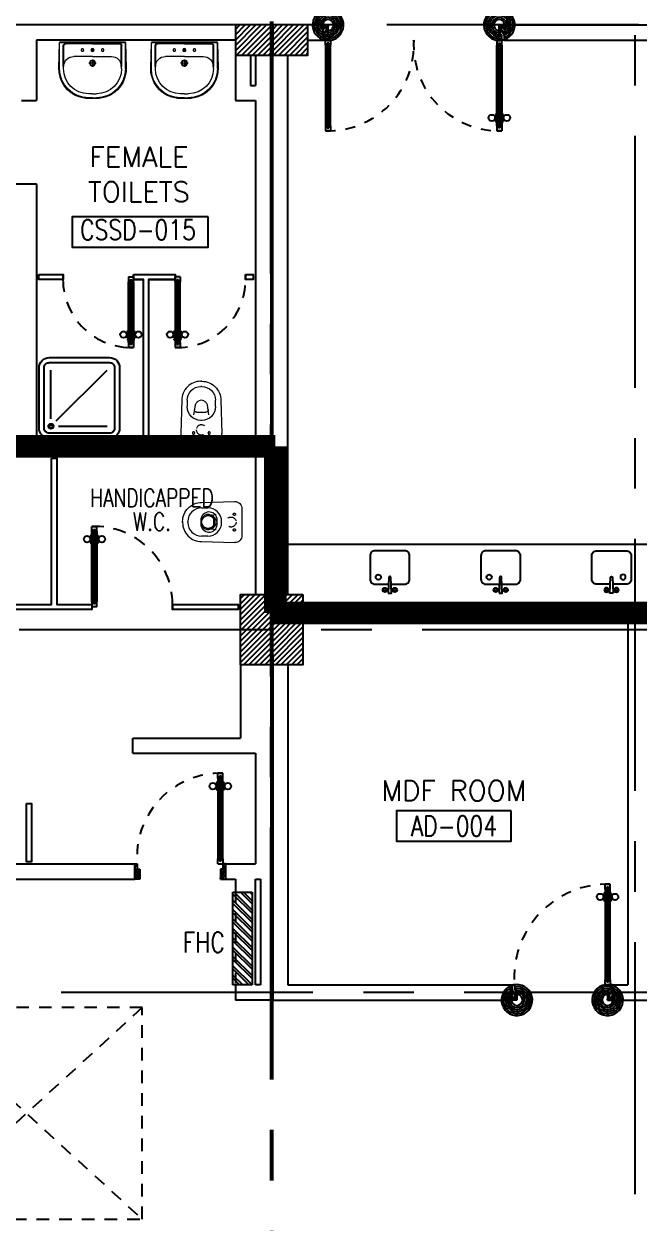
# Model space of a CAD drawing. Extents: x 417866.9 to 417960.2, y 43448 to 43538.2.
# Drawn here: x 417913.07 to 417919.17, y 43482.59 to 43494.48 of the extents above; entities that cross this region are included whole.
import ezdxf
from ezdxf.enums import TextEntityAlignment as Align

# ---------------------------------------------------------------- set-up
doc = ezdxf.new("R2010")
doc.units = 0
doc.header["$MEASUREMENT"] = 0
for name, pattern in [('CENTERX2', [4, 2.5, -0.5, 0.5, -0.5]), ('DASHED', [0.75, 0.5, -0.25]), ('HIDDEN', [0.375, 0.25, -0.125]), ('HIDDEN2', [0.1875, 0.125, -0.0625])]:
    doc.linetypes.add(name, pattern=pattern)
for name, color, linetype in [('A-JEERI', 3, 'CONTINUOUS'), ('AXES', 11, 'CENTERX2'), ('COL', 2, 'CONTINUOUS'), ('DOOR', 4, 'CONTINUOUS'), ('EJ', 8, 'CONTINUOUS'), ('FHC', 2, 'CONTINUOUS'), ('firezone', 4, 'CONTINUOUS'), ('FIX', 3, 'CONTINUOUS'), ('HAT', 8, 'CONTINUOUS'), ('HIDDEN', 9, 'HIDDEN2'), ('ME-FIX', 3, 'CONTINUOUS'), ('PART', 9, 'CONTINUOUS'), ('RM-BOX', 2, 'CONTINUOUS'), ('RM-NAME', 2, 'CONTINUOUS'), ('RM-NO', 2, 'CONTINUOUS'), ('WALL', 3, 'CONTINUOUS')]:
    doc.layers.add(name, color=color, linetype=linetype)
doc.layers.get('EJ').off()
doc.styles.add('ROMANS', font='ROMANS.shx', dxfattribs={"width": 0.6})
doc.styles.get("Standard").update_dxf_attribs({"font": 'TXT.shx'})
doc.linetypes.add('SMOKE', pattern='A,0.5,-0.2,["SMOKE",Standard,S=0.1,R=0,X=-0.1,Y=-0.05],-0.5', length=1.2)

# ---------------------------------------------------------------- blocks, each defined once
blk = doc.blocks.new('SHR1')
at = {"layer": 'FIX'}
for p, q in [((-196, 196), (-700, 700)), ((-143, 218), (-143, 700)), ((-218, 143), (-700, 143))]:
    blk.add_line(p, q, dxfattribs=at)
for points in [[(-825, 125), (-825, 725, -0.414214), (-725, 825), (-125, 825, -0.414214), (-25, 725), (-25, 125, -0.414214), (-125, 25), (-725, 25, -0.414214)], [(-775, 125), (-775, 725, -0.414214), (-725, 775), (-125, 775, -0.414214), (-75, 725), (-75, 125, -0.414214), (-125, 75), (-725, 75, -0.414214)]]:
    blk.add_lwpolyline(points, format="xyb", close=True, dxfattribs=at)
for radius in [25, 15]:
    blk.add_circle((-143, 143), radius, dxfattribs=at)
blk = doc.blocks.new('RM1')
at = {"layer": 'RM-BOX'}
blk.add_lwpolyline([(570, -200), (-570, -200), (-570, -500), (570, -500)], close=True, dxfattribs=at)
at = {"layer": 'RM-NAME', "style": 'ROMANS'}
for tag, p in [('ROOMNAME1', (0, 324)), ('ROOMNAME2', (0, 0))]:
    blk.add_attdef(tag, text='', height=200, dxfattribs=at).set_placement(p, align=Align.MIDDLE)
at = {"layer": 'RM-NO', "style": 'ROMANS', "width": 0.8}
blk.add_attdef('ROOMNO', text='', height=200, dxfattribs=at).set_placement((0, -350), align=Align.MIDDLE)
blk = doc.blocks.new('DOOR90')
at = {"layer": 'DOOR', "color": 7, "linetype": 'ByBlock'}
for p, q in [((-150, 0), (0, 0)), ((-150, 0), (-150, -25)), ((0, -50), (-114, 0)), ((0, -50), (-40, 0)), ((0, -50), (0, 0)), ((-1000, -25), (-1050, -25)), ((-1050, -75), (-1050, -25)), ((-1050, -25), (-1050, -75)), ((-1000, -75), (-1050, -75)), ((-1000, -42), (-1020, -42)), ((-1020, -42), (-1020, -58)), ((-1000, -58), (-1020, -58)), ((-1000, -25), (-1000, -42)), ((-1000, -58), (-1000, -75)), ((-878, -18), (-968, -18)), ((-968, -25), (-968, -18)), ((-968, -75), (-968, -82)), ((-878, -82), (-968, -82)), ((-955, -9), (-890, -9)), ((-955, -18), (-955, -9)), ((-955, -18), (-890, -18)), ((-955, -82), (-890, -82)), ((-955, -82), (-955, -91)), ((-955, -91), (-890, -91)), ((-890, -18), (-890, -9)), ((-890, -82), (-890, -91)), ((-878, -25), (-878, -18)), ((-878, -75), (-878, -82)), ((-200, -25), (-150, -25)), ((-200, -42), (-200, -25)), ((-180, -42), (-200, -42)), ((-200, -58), (-180, -58)), ((-200, -75), (-200, -58)), ((-150, -75), (-200, -75)), ((-180, -58), (-180, -42)), ((-150, -25), (-100, -25)), ((-150, -75), (-150, -25)), ((-100, -25), (-100, -50)), ((0, -50), (-100, -37)), ((-100, -50), (0, -50)), ((-150, -875), (-100, -875)), ((-150, -900), (-150, -875)), ((-150, -900), (0, -900)), ((0, -900), (-150, -900)), ((0, -850), (-114, -900)), ((-100, -875), (-100, -850)), ((0, -850), (-100, -863)), ((-100, -850), (0, -850)), ((0, -850), (-40, -900)), ((0, -850), (0, -900))]:
    blk.add_line(p, q, dxfattribs=at)
at = {"layer": 'DOOR', "linetype": 'ByBlock'}
for p, q in [((-200, -25), (-1000, -25)), ((-200, -42), (-1000, -42)), ((-200, -58), (-1000, -58)), ((-1000, -75), (-200, -75))]:
    blk.add_line(p, q, dxfattribs=at)
at = {"layer": 'DOOR', "color": 7, "linetype": 'ByBlock'}
for centre in [(-923, 24), (-923, -124)]:
    blk.add_circle(centre, 32.4, dxfattribs=at)
for centre, radius, start, end in [((0, -50), 154, 161.1053, 166.2858), ((0, -50), 94.4, 148.0182, 180), ((0, -50), 134, 158.1598, 169.28), ((0, -50), 114, 154.0838, 167.3774), ((0, -50), 74.4, 137.7764, 180), ((0, -50), 54.4, 113.2074, 180), ((0, -50), 34.4, 90, 180), ((0, -50), 14.4, 90, 180), ((0, -850), 154, 193.7142, 198.8947), ((0, -850), 134, 190.72, 201.8402), ((0, -850), 94.4, 180, 211.9818), ((0, -850), 74.4, 180, 222.2236), ((0, -850), 54.4, 180, 246.7926), ((0, -850), 34.4, 180, 270), ((0, -850), 14.4, 180, 270)]:
    blk.add_arc(centre, radius, start, end, dxfattribs=at)
at = {"layer": 'DOOR', "linetype": 'HIDDEN', "ltscale": 0.5}
blk.add_arc((-222, -50), 828, 178.2701, 275.003, dxfattribs=at)
blk = doc.blocks.new('A$C24ED45A6')
at = {"layer": 'DOOR', "color": 0, "linetype": 'ByBlock'}
for p, q in [((925, 1100), (925, 1150)), ((925, 1150), (975, 1150)), ((975, 1150), (925, 1150)), ((942, 1100), (925, 1100)), ((942, 1100), (942, 1120)), ((958, 1120), (942, 1120)), ((958, 1100), (958, 1120)), ((975, 1100), (958, 1100)), ((975, 1100), (975, 1150)), ((909, 1055), (909, 990)), ((918, 1055), (909, 1055)), ((918, 990), (909, 990)), ((918, 978), (918, 1068)), ((925, 1068), (918, 1068)), ((918, 1055), (918, 990)), ((925, 978), (918, 978)), ((975, 1068), (982, 1068)), ((975, 978), (982, 978)), ((982, 978), (982, 1068)), ((982, 1055), (982, 990)), ((982, 1055), (991, 1055)), ((982, 990), (991, 990)), ((991, 1055), (991, 990)), ((0, 0), (0, 150)), ((0, 150), (25, 150)), ((25, 150), (25, 100)), ((925, 150), (925, 200)), ((925, 200), (942, 200)), ((925, 150), (975, 150)), ((942, 200), (942, 180)), ((942, 180), (958, 180)), ((958, 180), (958, 200)), ((958, 200), (975, 200)), ((975, 200), (975, 150)), ((1000, 150), (975, 150)), ((975, 150), (975, 100)), ((1000, 150), (1000, 0)), ((50, 0), (0, 0)), ((25, 100), (50, 100)), ((50, 100), (50, 0)), ((975, 100), (950, 100)), ((950, 100), (950, 0)), ((950, 0), (1000, 0))]:
    blk.add_line(p, q, dxfattribs=at)
at = {"layer": 'DOOR', "linetype": 'ByBlock'}
for p, q in [((925, 1100), (925, 200)), ((942, 200), (942, 1100)), ((958, 200), (958, 1100)), ((975, 200), (975, 1100))]:
    blk.add_line(p, q, dxfattribs=at)
at = {"layer": 'DOOR', "color": 9, "linetype": 'ByBlock'}
for p, q in [((50, 0), (0, 114)), ((50, 0), (0, 40)), ((50, 0), (37, 100)), ((950, 0), (1000, 114)), ((950, 0), (963, 100)), ((950, 0), (1000, 40))]:
    blk.add_line(p, q, dxfattribs=at)
at = {"layer": 'DOOR', "color": 0, "linetype": 'ByBlock'}
for centre in [(876, 1023), (1024, 1023)]:
    blk.add_circle(centre, 32.4, dxfattribs=at)
at = {"layer": 'DOOR', "linetype": 'HIDDEN', "ltscale": 0.5}
blk.add_arc((950, 222), 928, 88.456, 184.4816, dxfattribs=at)
at = {"layer": 'DOOR', "color": 9, "linetype": 'ByBlock'}
for centre, radius, start, end in [((50, 0), 154, 103.7142, 108.8947), ((50, 0), 134, 100.72, 111.8402), ((950, 0), 134, 68.1598, 79.28), ((950, 0), 154, 71.1053, 76.2858), ((50, 0), 114, 102.6226, 115.9162), ((50, 0), 94.4, 90, 121.9818), ((50, 0), 74.4, 90, 132.2236), ((50, 0), 54.4, 90, 156.7926), ((50, 0), 34.4, 90, 180), ((50, 0), 14.4, 90, 180), ((950, 0), 94.4, 58.0182, 90), ((950, 0), 74.4, 47.7764, 90), ((950, 0), 54.4, 23.2074, 90), ((950, 0), 34.4, 0, 90), ((950, 0), 14.4, 0, 90), ((950, 0), 114, 64.0838, 77.3774)]:
    blk.add_arc(centre, radius, start, end, dxfattribs=at)
at = {"layer": 'WALL'}
blk.add_line((1000, 0), (1000, 150), dxfattribs=at)
blk = doc.blocks.new('C11')
at = {"layer": 'HAT'}
h = blk.add_hatch(dxfattribs=at)
h.set_pattern_fill('ANSI31', color=256, scale=300, style=0)
h.set_pattern_definition([(45, (-383765.23, -62181), (-26.5165043, 26.5165043), [])])
h.paths.add_polyline_path([(-20, 350), (-20, 700), (-320, 700), (-320, 350)])
h.paths.add_polyline_path([(-320, 0), (-20, 0), (-20, 350), (-320, 350)])
h = blk.add_hatch(dxfattribs=at)
h.set_pattern_fill('ANSI31', color=256, scale=300, style=0)
h.set_pattern_definition([(45, (-383445.23, -62181), (-26.5165043, 26.5165043), [])])
h.paths.add_polyline_path([(300, 350), (300, 700), (0, 700), (0, 350)])
h.paths.add_polyline_path([(0, 0), (300, 0), (300, 350), (0, 350)])
at = {"layer": 'COL'}
for points in [[(-20, 700), (-20, 0), (-320, 0), (-320, 700)], [(300, 700), (300, 0), (0, 0), (0, 700)]]:
    blk.add_lwpolyline(points, close=True, dxfattribs=at)
blk = doc.blocks.new('WC')
at = {"layer": 'FIX', "lineweight": 20}
for p, q in [((475, 141), (538, 141)), ((339, 5), (339, -5)), ((395, 76), (490, 60)), ((534, 24), (540, 0)), ((540, 0), (534, -24)), ((674, 5), (674, -5)), ((490, -60), (395, -76)), ((213, -204), (210, -204)), ((538, -141), (475, -141))]:
    blk.add_line(p, q, dxfattribs=at)
at = {"layer": 'FIX', "linetype": 'Continuous', "lineweight": 20}
blk.add_line((420, -47), (420, 45), dxfattribs=at)
at = {"layer": 'FIX', "lineweight": 20}
for points in [[(210, -204, -0.414214), (137, -131), (137, 0), (137, 131, -0.414214), (210, 204)], [(727, -5), (727, 5, 0.414214), (538, 194), (210, 204)], [(727, 5), (727, -5, -0.414214), (538, -194), (210, -204)]]:
    blk.add_lwpolyline(points, format="xyb", dxfattribs=at)
at = {"layer": 'FIX', "linetype": 'HIDDEN2', "lineweight": 20, "ltscale": 0.3}
blk.add_circle((245, 0), 49.8, dxfattribs=at)
at = {"layer": 'FIX', "linetype": 'HIDDEN', "lineweight": 20, "ltscale": 0.05}
for centre in [(213, 78), (213, -77)]:
    blk.add_circle(centre, 11.6, dxfattribs=at)
at = {"layer": 'FIX', "lineweight": 20}
for centre, radius, start, end in [((475, 5), 136, 90, 180), ((538, 5), 136, 360, 90), ((464, -18), 82, 51.0758, 71.504), ((473, -7), 68.2, 27.1532, 51.0758), ((475, -5), 136, 180, 270), ((464, 18), 82, 288.496, 308.9242), ((473, 7), 68.2, 308.9242, 332.8468), ((538, -5), 136, 270, 0)]:
    blk.add_arc(centre, radius, start, end, dxfattribs=at)
at = {"layer": 'FIX', "linetype": 'Continuous', "lineweight": 20}
for centre, start, end in [((443, 46), 88.3879, 182.3338), ((442, -46), 177.6662, 271.6121)]:
    blk.add_arc(centre, 22.3, start, end, dxfattribs=at)
blk = doc.blocks.new('LAV-003')
at = {"layer": 'FIX', "linetype": 'ByBlock'}
blk.add_line((-328, -25), (328, -25), dxfattribs=at)
at = {"layer": 'FIX', "linetype": 'Continuous', "lineweight": 20}
for p, q in [((-328, -285), (-328, -25)), ((328, -285), (328, -25)), ((0, -165), (-187, -165)), ((0, -165), (187, -165)), ((-288, -285), (-288, -265)), ((287, -285), (287, -265)), ((0, -535), (-38, -535)), ((0, -575), (-38, -575)), ((0, -535), (38, -535)), ((0, -575), (38, -575))]:
    blk.add_line(p, q, dxfattribs=at)
at = {"layer": 'FIX', "linetype": 'ByBlock', "ltscale": 0.3}
for p, q in [((-288, -265), (-288, -60)), ((0, -35), (-262, -35)), ((0, -35), (262, -35)), ((287, -265), (287, -60))]:
    blk.add_line(p, q, dxfattribs=at)
at = {"layer": 'FIX', "lineweight": 20}
for p, q in [((-16, -101), (15, -101)), ((0, -85), (0, -116))]:
    blk.add_line(p, q, dxfattribs=at)
at = {"layer": 'FIX', "linetype": 'DASHED', "lineweight": 20, "ltscale": 0.04}
for p, q in [((-36, -230), (37, -230)), ((0, -194), (0, -266))]:
    blk.add_line(p, q, dxfattribs=at)
at = {"layer": 'FIX', "linetype": 'Continuous', "lineweight": 20}
blk.add_lwpolyline([(295, -25), (0, -25), (-328, -25), (-334, -285, 0.414214), (-38, -582), (0, -582), (38, -582, 0.414214), (334, -285), (328, -25), (0, -25)], format="xyb", dxfattribs=at)
at = {"layer": 'FIX', "linetype": 'HIDDEN', "lineweight": 20, "ltscale": 0.05}
for centre in [(-100, -101), (100, -101)]:
    blk.add_circle(centre, 12.4, dxfattribs=at)
at = {"layer": 'FIX', "lineweight": 20}
for centre, radius in [((0, -101), 15.5), ((0, -230), 29.5), ((0, -230), 22.5)]:
    blk.add_circle(centre, radius, dxfattribs=at)
at = {"layer": 'FIX', "linetype": 'ByBlock', "ltscale": 0.3}
for centre, start, end in [((-262, -60), 90, 180), ((262, -60), 0, 90)]:
    blk.add_arc(centre, 25, start, end, dxfattribs=at)
at = {"layer": 'FIX', "linetype": 'Continuous', "lineweight": 20}
for centre, radius, start, end in [((-187, -265), 100, 90, 180), ((187, -265), 100, 0, 90), ((-38, -285), 290, 180, 270), ((-38, -285), 250, 180, 270), ((38, -285), 290, 270, 0), ((38, -285), 250, 270, 0)]:
    blk.add_arc(centre, radius, start, end, dxfattribs=at)
blk = doc.blocks.new('A$C272A55A0')
at = {"layer": 'DOOR', "color": 0, "linetype": 'ByBlock'}
for p, q in [((0, 900), (0, 1050)), ((50, 1050), (0, 1050)), ((50, 950), (50, 1050)), ((1750, 950), (1750, 1050)), ((1750, 1050), (1800, 1050)), ((1800, 1050), (1800, 900)), ((0, 900), (25, 900)), ((25, 950), (50, 950)), ((25, 900), (25, 950)), ((75, 900), (25, 900)), ((25, 850), (25, 900)), ((42, 850), (25, 850)), ((58, 870), (42, 870)), ((42, 870), (42, 850)), ((58, 850), (58, 870)), ((75, 850), (58, 850)), ((75, 900), (75, 850)), ((1725, 900), (1775, 900)), ((1725, 900), (1725, 850)), ((1725, 850), (1742, 850)), ((1742, 870), (1758, 870)), ((1742, 850), (1742, 870)), ((1775, 950), (1750, 950)), ((1758, 870), (1758, 850)), ((1758, 850), (1775, 850)), ((1775, 900), (1775, 950)), ((1800, 900), (1775, 900)), ((1775, 850), (1775, 900)), ((1718, 160), (1709, 160)), ((1709, 95), (1709, 160)), ((1725, 173), (1718, 173)), ((1718, 173), (1718, 83)), ((1718, 95), (1718, 160)), ((1775, 173), (1782, 173)), ((1782, 173), (1782, 83)), ((1782, 160), (1791, 160)), ((1782, 95), (1782, 160)), ((1791, 95), (1791, 160)), ((25, 50), (42, 50)), ((25, 50), (25, 0)), ((25, 0), (75, 0)), ((75, 0), (25, 0)), ((42, 50), (42, 30)), ((42, 30), (58, 30)), ((58, 50), (75, 50)), ((58, 50), (58, 30)), ((75, 50), (75, 0)), ((1718, 95), (1709, 95)), ((1725, 83), (1718, 83)), ((1742, 50), (1725, 50)), ((1725, 50), (1725, 0)), ((1775, 0), (1725, 0)), ((1725, 0), (1775, 0)), ((1742, 50), (1742, 30)), ((1758, 30), (1742, 30)), ((1775, 50), (1758, 50)), ((1758, 50), (1758, 30)), ((1775, 83), (1782, 83)), ((1775, 50), (1775, 0)), ((1782, 95), (1791, 95))]:
    blk.add_line(p, q, dxfattribs=at)
at = {"layer": 'DOOR', "color": 9, "linetype": 'ByBlock'}
for p, q in [((50, 1050), (0, 1010)), ((50, 1050), (0, 937)), ((50, 1050), (37, 950)), ((1750, 1050), (1800, 1010)), ((1750, 1050), (1800, 937)), ((1750, 1050), (1763, 950))]:
    blk.add_line(p, q, dxfattribs=at)
at = {"layer": 'DOOR', "linetype": 'ByBlock'}
for p, q in [((25, 850), (25, 50)), ((42, 850), (42, 50)), ((58, 850), (58, 50)), ((75, 50), (75, 850)), ((1725, 50), (1725, 850)), ((1742, 850), (1742, 50)), ((1758, 850), (1758, 50)), ((1775, 850), (1775, 50))]:
    blk.add_line(p, q, dxfattribs=at)
at = {"layer": 'DOOR', "color": 0, "linetype": 'ByBlock'}
for centre in [(1676, 128), (1824, 128)]:
    blk.add_circle(centre, 32.4, dxfattribs=at)
at = {"layer": 'DOOR', "color": 9, "linetype": 'ByBlock'}
for centre, radius, start, end in [((50, 1050), 54.4, 203.2074, 270), ((50, 1050), 74.4, 227.7764, 270), ((50, 1050), 94.4, 238.0182, 270), ((50, 1050), 34.4, 180, 270), ((50, 1050), 14.4, 180, 270), ((1750, 1050), 14.4, 270, 0), ((1750, 1050), 34.4, 270, 0), ((1750, 1050), 54.4, 270, 336.7926), ((1750, 1050), 74.4, 270, 312.2236), ((1750, 1050), 94.4, 270, 301.9818), ((50, 1050), 114, 244.0838, 257.3774), ((50, 1050), 134, 248.1598, 259.28), ((50, 1050), 154, 251.1053, 256.2858), ((1750, 1050), 114, 282.6226, 295.9162), ((1750, 1050), 134, 280.72, 291.8402), ((1750, 1050), 154, 283.7142, 288.8947)]:
    blk.add_arc(centre, radius, start, end, dxfattribs=at)
at = {"layer": 'DOOR', "linetype": 'HIDDEN', "ltscale": 0.5}
for centre, start, end in [((50, 851), 268.3174, 3.2965), ((1750, 851), 176.7035, 271.6826)]:
    blk.add_arc(centre, 851, start, end, dxfattribs=at)
at = {"layer": 'WALL', "linetype": 'ByBlock'}
blk.add_line((1800, 900), (1800, 1050), dxfattribs=at)
blk = doc.blocks.new('A$C3D1F6B3C')
at = {"layer": 'ME-FIX'}
blk.add_lwpolyline([(0.209, 0.088), (0.343, 0.088, 0.414214), (0.393, 0.138), (0.393, 0.369, 0.414214), (0.343, 0.419), (0.05, 0.419, 0.414214), (0, 0.369), (0, 0.138, 0.414214), (0.05, 0.088), (0.184, 0.088)], format="xyb", dxfattribs=at)
blk.add_lwpolyline([(0.18, 0), (0.212, 0), (0.206, 0.155, 1), (0.186, 0.155)], format="xyb", close=True, dxfattribs=at)
for centre, radius in [((0.082, 0.158), 0.0255), ((0.147, 0.031), 0.0217), ((0.147, 0.031), 0.014), ((0.246, 0.031), 0.0217), ((0.246, 0.031), 0.014)]:
    blk.add_circle(centre, radius, dxfattribs=at)

msp = doc.modelspace()

# ---------------------------------------------------------------- hatches: boundary and pattern name
at = {"layer": 'FHC', "linetype": 'ByBlock', "ltscale": 0.3}
h = msp.add_hatch(dxfattribs=at)
h.set_pattern_fill('ANSI32', color=11, scale=175, angle=90, style=0)
h.set_pattern_definition([(135, (417946.38262, 43252.75314), (-0.046403882, -0.046403882), []), (135, (417946.38262, 43252.78408), (-0.046403882, -0.046403882), [])])
h.paths.add_polyline_path([(417915.3316, 43485.8693), (417915.1416, 43485.8693), (417915.1416, 43484.9493), (417915.3316, 43484.9493)])
h.paths.add_polyline_path([(417915.7527, 43484.7367), (417915.3319, 43484.7367), (417915.3319, 43484.9992), (417915.7527, 43484.9992)], flags=9)
at = {"layer": 'HAT'}
h = msp.add_hatch(dxfattribs=at)
h.set_pattern_fill('ANSI31', color=256, scale=0.3, style=0)
h.set_pattern_definition([(45, (417531.771385, 43455.643322), (-0.0265165043, 0.0265165043), [])])
h.paths.add_polyline_path([(417915.1666, 43494.1743), (417915.5166, 43494.1743), (417915.5166, 43494.4743), (417915.1666, 43494.4743)])
h = msp.add_hatch(dxfattribs=at)
h.set_pattern_fill('ANSI31', color=256, scale=0.3, style=0)
h.set_pattern_definition([(45, (417532.141385, 43455.643322), (-0.0265165043, 0.0265165043), [])])
h.paths.add_polyline_path([(417915.5366, 43494.1743), (417915.8866, 43494.1743), (417915.8866, 43494.4743), (417915.5366, 43494.4743)])

# ---------------------------------------------------------------- linework, layer by layer
at = {"layer": 'AXES'}
for p, q in [((417915.5166, 43460.01), (417915.5166, 43537.1991)), ((417915.5366, 43460.01), (417915.5366, 43537.1991)), ((417919.1366, 43466.8743), (417919.1366, 43525.6943)), ((417959.1694, 43494.4743), (417889.6966, 43494.4743)), ((417959.5194, 43488.4743), (417889.6966, 43488.4743)), ((417947.9366, 43484.8743), (417873.4766, 43484.8743))]:
    msp.add_line(p, q, dxfattribs=at)
at = {"layer": 'COL'}
for points in [[(417915.1666, 43494.4743), (417915.1666, 43494.1743), (417915.5166, 43494.1743), (417915.5166, 43494.4743)], [(417915.5366, 43494.4743), (417915.5366, 43494.1743), (417915.8866, 43494.1743), (417915.8866, 43494.4743)]]:
    msp.add_lwpolyline(points, close=True, dxfattribs=at)
at = {"layer": 'DOOR', "color": 0}
msp.add_line((417915.5366, 43494.1743), (417915.5166, 43494.1743), dxfattribs=at)
at = {"layer": 'DOOR', "linetype": 'ByBlock'}
for p, q in [((417914.1041, 43491.9743), (417914.1041, 43491.9243)), ((417914.1041, 43491.9743), (417914.1541, 43491.9743)), ((417914.1041, 43491.3243), (417914.1041, 43491.9243)), ((417914.1041, 43491.9243), (417914.1211, 43491.9243)), ((417914.1211, 43491.9243), (417914.1211, 43491.9443)), ((417914.1211, 43491.9443), (417914.1371, 43491.9443)), ((417914.1211, 43491.9243), (417914.1211, 43491.3243)), ((417914.1371, 43491.9443), (417914.1371, 43491.9243)), ((417914.1371, 43491.9243), (417914.1371, 43491.3243)), ((417914.1371, 43491.9243), (417914.1541, 43491.9243)), ((417914.1541, 43491.9243), (417914.1541, 43491.9743)), ((417914.1541, 43491.9243), (417914.1541, 43491.3243)), ((417914.5666, 43491.9243), (417914.5666, 43491.9743)), ((417914.6166, 43491.9743), (417914.5666, 43491.9743)), ((417914.5666, 43491.9243), (417914.5666, 43491.3243)), ((417914.5836, 43491.9243), (417914.5666, 43491.9243)), ((417914.5836, 43491.9443), (417914.5836, 43491.9243)), ((417914.5996, 43491.9443), (417914.5836, 43491.9443)), ((417914.5836, 43491.9243), (417914.5836, 43491.3243)), ((417914.5996, 43491.9243), (417914.5996, 43491.9443)), ((417914.5996, 43491.9243), (417914.5996, 43491.3243)), ((417914.6166, 43491.9243), (417914.5996, 43491.9243)), ((417914.6166, 43491.9743), (417914.6166, 43491.9243)), ((417914.6166, 43491.3243), (417914.6166, 43491.9243)), ((417914.0969, 43491.4341), (417914.0879, 43491.4341)), ((417914.0879, 43491.3693), (417914.0879, 43491.4341)), ((417914.0969, 43491.3693), (417914.0969, 43491.4341)), ((417914.1613, 43491.4341), (417914.1703, 43491.4341)), ((417914.1613, 43491.3693), (417914.1613, 43491.4341)), ((417914.1703, 43491.3693), (417914.1703, 43491.4341)), ((417914.5594, 43491.4341), (417914.5504, 43491.4341)), ((417914.5504, 43491.3693), (417914.5504, 43491.4341)), ((417914.5594, 43491.3693), (417914.5594, 43491.4341)), ((417914.6238, 43491.4341), (417914.6328, 43491.4341)), ((417914.6238, 43491.3693), (417914.6238, 43491.4341)), ((417914.6328, 43491.3693), (417914.6328, 43491.4341)), ((417914.0969, 43491.3693), (417914.0879, 43491.3693)), ((417914.1041, 43491.3567), (417914.0969, 43491.3567)), ((417914.0969, 43491.3467), (417914.0969, 43491.3567)), ((417914.1041, 43491.3467), (417914.0969, 43491.3467)), ((417914.1211, 43491.3243), (417914.1041, 43491.3243)), ((417914.1041, 43491.3243), (417914.1041, 43491.2743)), ((417914.1211, 43491.3243), (417914.1211, 43491.3043)), ((417914.1541, 43491.3243), (417914.1371, 43491.3243)), ((417914.1371, 43491.3243), (417914.1371, 43491.3043)), ((417914.1541, 43491.3567), (417914.1613, 43491.3567)), ((417914.1541, 43491.3467), (417914.1613, 43491.3467)), ((417914.1541, 43491.3243), (417914.1541, 43491.2743)), ((417914.1613, 43491.3693), (417914.1703, 43491.3693)), ((417914.1613, 43491.3467), (417914.1613, 43491.3567)), ((417914.5594, 43491.3693), (417914.5504, 43491.3693)), ((417914.5666, 43491.3567), (417914.5594, 43491.3567)), ((417914.5594, 43491.3467), (417914.5594, 43491.3567)), ((417914.5666, 43491.3467), (417914.5594, 43491.3467)), ((417914.5666, 43491.3243), (417914.5836, 43491.3243)), ((417914.5666, 43491.3243), (417914.5666, 43491.2743)), ((417914.5836, 43491.3243), (417914.5836, 43491.3043)), ((417914.5996, 43491.3243), (417914.6166, 43491.3243)), ((417914.5996, 43491.3243), (417914.5996, 43491.3043)), ((417914.6166, 43491.3567), (417914.6238, 43491.3567)), ((417914.6166, 43491.3467), (417914.6238, 43491.3467)), ((417914.6166, 43491.3243), (417914.6166, 43491.2743)), ((417914.6238, 43491.3693), (417914.6328, 43491.3693)), ((417914.6238, 43491.3467), (417914.6238, 43491.3567)), ((417914.5666, 43491.2743), (417914.6166, 43491.2743)), ((417914.6166, 43491.2743), (417914.5666, 43491.2743)), ((417914.5836, 43491.3043), (417914.5996, 43491.3043)), ((417913.7416, 43489.417), (417913.7344, 43489.417)), ((417913.7344, 43489.327), (417913.7344, 43489.417)), ((417913.7416, 43489.4993), (417913.7916, 43489.4993)), ((417913.7916, 43489.4993), (417913.7416, 43489.4993)), ((417913.7416, 43489.4493), (417913.7416, 43489.4993)), ((417913.7416, 43488.7493), (417913.7416, 43489.4493)), ((417913.7416, 43489.4493), (417913.7586, 43489.4493)), ((417913.7586, 43489.4693), (417913.7746, 43489.4693)), ((417913.7586, 43489.4493), (417913.7586, 43489.4693)), ((417913.7586, 43488.7493), (417913.7586, 43489.4493)), ((417913.7746, 43489.4493), (417913.7746, 43489.4693)), ((417913.7746, 43488.7493), (417913.7746, 43489.4493)), ((417913.7746, 43489.4493), (417913.7916, 43489.4493)), ((417913.7916, 43489.4493), (417913.7916, 43489.4993)), ((417913.7916, 43489.4493), (417913.7916, 43488.7493)), ((417913.7916, 43489.417), (417913.7988, 43489.417)), ((417913.7988, 43489.327), (417913.7988, 43489.417)), ((417913.7344, 43489.4044), (417913.7254, 43489.4044)), ((417913.7254, 43489.4044), (417913.7254, 43489.3396)), ((417913.7344, 43489.3396), (417913.7254, 43489.3396)), ((417913.7344, 43489.4044), (417913.7344, 43489.3396)), ((417913.7416, 43489.327), (417913.7344, 43489.327)), ((417913.7916, 43489.327), (417913.7988, 43489.327)), ((417913.7988, 43489.4044), (417913.8078, 43489.4044)), ((417913.7988, 43489.4044), (417913.7988, 43489.3396)), ((417913.7988, 43489.3396), (417913.8078, 43489.3396)), ((417913.8078, 43489.4044), (417913.8078, 43489.3396)), ((417913.7416, 43488.7493), (417913.7416, 43488.6993)), ((417913.7586, 43488.7493), (417913.7416, 43488.7493)), ((417913.7916, 43488.6993), (417913.7416, 43488.6993)), ((417913.7586, 43488.7293), (417913.7586, 43488.7493)), ((417913.7746, 43488.7293), (417913.7586, 43488.7293)), ((417913.7746, 43488.7493), (417913.7746, 43488.7293)), ((417913.7916, 43488.7493), (417913.7746, 43488.7493)), ((417913.7916, 43488.6993), (417913.7916, 43488.7493))]:
    msp.add_line(p, q, dxfattribs=at)
at = {"layer": 'DOOR', "color": 97, "linetype": 'ByBlock'}
for p, q in [((417914.1541, 43491.2743), (417914.1041, 43491.2743)), ((417914.1041, 43491.2743), (417914.1541, 43491.2743)), ((417914.1371, 43491.3043), (417914.1211, 43491.3043))]:
    msp.add_line(p, q, dxfattribs=at)
at = {"layer": 'DOOR', "linetype": 'ByBlock'}
for centre in [(417914.0556, 43491.4017), (417914.2026, 43491.4017), (417914.5181, 43491.4017), (417914.6651, 43491.4017), (417913.6931, 43489.372), (417913.8401, 43489.372)]:
    msp.add_circle(centre, 0.0324, dxfattribs=at)
at = {"layer": 'DOOR', "linetype": 'HIDDEN', "ltscale": 0.5}
for centre, radius, start, end in [((417914.1291, 43491.9489), 0.675, 179.96077, 272.12255), ((417914.5916, 43491.9489), 0.675, 267.87745, 0.03923), ((417913.7666, 43488.7247), 0.775, 359.97019, 91.84857)]:
    msp.add_arc(centre, radius, start, end, dxfattribs=at)
at = {"layer": 'FHC', "linetype": 'ByBlock', "ltscale": 0.3}
for p, q in [((417915.1416, 43484.9493), (417915.1416, 43485.8693)), ((417915.1416, 43485.8693), (417915.3316, 43485.8693)), ((417915.3316, 43485.8693), (417915.3316, 43484.9493)), ((417915.3316, 43484.9493), (417915.1416, 43484.9493))]:
    msp.add_line(p, q, dxfattribs=at)
at = {"layer": 'FHC', "color": 250, "linetype": 'HIDDEN', "ltscale": 0.25}
msp.add_line((417915.1666, 43485.8683), (417915.1666, 43484.9505), dxfattribs=at)
at = {"layer": 'firezone', "linetype": 'SMOKE', "const_width": 0.225}
for points in [[(417905.9995, 43490.2944), (417915.5624, 43490.2944)], [(417915.5624, 43488.6394), (417915.5624, 43490.2944)], [(417915.5166, 43488.6394), (417931.2638, 43488.6394)]]:
    msp.add_lwpolyline(points, dxfattribs=at)
at = {"layer": 'FIX'}
msp.add_line((417915.6866, 43489.3243), (417922.8366, 43489.3243), dxfattribs=at)
msp.add_lwpolyline([(417914.0166, 43490.4743, -0.4142136), (417913.9166, 43490.3743)], format="xyb", dxfattribs=at)
at = {"layer": 'HIDDEN'}
for p, q in [((417914.2416, 43484.7243), (417907.3416, 43484.7243)), ((417914.2416, 43484.7243), (417911.9416, 43482.6243)), ((417911.9416, 43484.7243), (417914.2416, 43482.6243)), ((417914.2416, 43482.6243), (417914.2416, 43484.7243)), ((417907.3416, 43482.6243), (417914.2416, 43482.6243))]:
    msp.add_line(p, q, dxfattribs=at)
at = {"layer": 'PART'}
for p, q in [((417913.4541, 43491.9993), (417913.4541, 43491.9493)), ((417914.1541, 43491.9993), (417914.5666, 43491.9993)), ((417914.1541, 43491.9993), (417914.1541, 43491.9493)), ((417914.1541, 43491.9493), (417914.2541, 43491.9493)), ((417914.3041, 43491.9493), (417914.5666, 43491.9493)), ((417914.5666, 43491.9993), (417914.5666, 43491.9493)), ((417915.2666, 43491.9993), (417915.2666, 43491.9493)), ((417914.5416, 43488.7244), (417914.5416, 43488.6744)), ((417913.0916, 43486.7493), (417913.1416, 43486.7493))]:
    msp.add_line(p, q, dxfattribs=at)
for points in [[(417913.2146, 43491.9993), (417913.4558, 43491.9993), (417913.4558, 43491.9493), (417913.2146, 43491.9493)], [(417914.1541, 43491.9993), (417914.5666, 43491.9993), (417914.5666, 43491.9493), (417914.3041, 43491.9493), (417914.3041, 43490.3723), (417914.2541, 43490.3723), (417914.2541, 43491.9493), (417914.1541, 43491.9493)], [(417915.2666, 43491.9993), (417915.3436, 43491.9993), (417915.3436, 43491.9493), (417915.2666, 43491.9493)], [(417913.3416, 43490.1763), (417913.3916, 43490.1763), (417913.3916, 43488.7243), (417913.7416, 43488.7243), (417913.7416, 43488.6743), (417912.8916, 43488.6743), (417912.8916, 43488.7243), (417913.3416, 43488.7243), (417913.3416, 43490.1763)], [(417914.5416, 43488.7243), (417915.1936, 43488.7243), (417915.1936, 43488.6743), (417914.5416, 43488.6743)], [(417913.0916, 43486.7493), (417913.1416, 43486.7493), (417913.1416, 43486.1723), (417913.0916, 43486.1723)]]:
    msp.add_lwpolyline(points, close=True, dxfattribs=at)
at = {"layer": 'RM-BOX'}
msp.add_lwpolyline([(417914.896, 43492.5698), (417913.5462, 43492.5698), (417913.5462, 43492.2698), (417914.896, 43492.2698)], close=True, dxfattribs=at)
at = {"layer": 'WALL'}
for p, q in [((417915.2666, 43494.4743), (417912.0166, 43494.4743)), ((417916.0366, 43494.4743), (417916.0366, 43494.3243)), ((417917.8366, 43494.4743), (417917.8366, 43494.3243)), ((417917.8366, 43494.4743), (417917.8366, 43494.3243)), ((417917.8366, 43494.4743), (417921.4868, 43494.4743)), ((417915.1666, 43494.3243), (417913.1916, 43494.3243)), ((417913.1916, 43494.3243), (417913.1916, 43493.7243)), ((417915.8866, 43494.3243), (417916.0366, 43494.3243)), ((417917.8366, 43494.3243), (417921.4868, 43494.3243)), ((417915.1666, 43494.1743), (417915.1666, 43493.7243)), ((417915.3166, 43494.1743), (417915.3166, 43493.8743)), ((417915.3666, 43494.1743), (417915.3666, 43493.8743)), ((417915.5166, 43494.1743), (417915.5166, 43488.7243)), ((417915.5366, 43488.7243), (417915.5366, 43494.1743)), ((417915.6866, 43488.8243), (417915.6866, 43494.1743)), ((417915.3166, 43493.8743), (417915.3666, 43493.8743)), ((417913.0416, 43493.7243), (417913.1916, 43493.7243)), ((417915.1666, 43493.7243), (417915.3666, 43493.7243)), ((417915.3666, 43493.7243), (417915.3666, 43490.3493)), ((417912.8916, 43492.8993), (417913.1916, 43492.8993)), ((417913.1916, 43492.8993), (417913.1916, 43490.3493)), ((417913.1916, 43490.3493), (417915.3666, 43490.3493)), ((417910.7916, 43490.1993), (417915.3666, 43490.1993)), ((417915.3666, 43490.1993), (417915.3666, 43488.8243)), ((417915.8366, 43488.7243), (417922.4866, 43488.7243)), ((417915.8366, 43488.5743), (417919.0616, 43488.5743)), ((417919.0616, 43488.5743), (417919.0616, 43484.9493)), ((417915.5166, 43488.2243), (417915.5166, 43485.9993)), ((417915.5166, 43488.2243), (417915.5166, 43484.7993)), ((417915.5366, 43488.2243), (417915.5366, 43484.7993)), ((417915.2166, 43488.1243), (417915.2166, 43487.3993)), ((417915.6866, 43488.1243), (417915.6866, 43484.9493)), ((417914.1466, 43487.3993), (417915.2166, 43487.3993)), ((417914.1466, 43487.2493), (417914.1466, 43487.3993)), ((417914.1466, 43487.2493), (417915.3666, 43487.2493)), ((417915.3666, 43487.2493), (417915.3666, 43486.1493)), ((417910.7916, 43486.1493), (417914.1666, 43486.1493)), ((417914.1666, 43486.1493), (417914.1666, 43485.9993)), ((417915.0666, 43486.1493), (417915.3666, 43486.1493)), ((417915.0666, 43486.1493), (417915.0666, 43485.9993)), ((417907.1166, 43485.9993), (417914.1666, 43485.9993)), ((417915.0666, 43485.9993), (417915.1666, 43485.9993)), ((417915.1666, 43485.9993), (417915.1666, 43485.8693)), ((417915.3666, 43484.9493), (417915.3666, 43485.9993)), ((417915.3666, 43485.9993), (417915.4166, 43485.9993)), ((417915.4166, 43485.9993), (417915.4166, 43484.9493)), ((417915.1666, 43484.9493), (417915.1666, 43484.7993)), ((417915.4166, 43484.9493), (417915.3666, 43484.9493)), ((417915.6866, 43484.9493), (417917.9116, 43484.9493)), ((417917.9116, 43484.9493), (417917.9116, 43484.7993)), ((417918.9116, 43484.9493), (417919.0616, 43484.9493)), ((417918.9116, 43484.9493), (417918.9116, 43484.7993)), ((417915.5166, 43484.7993), (417915.1666, 43484.7993)), ((417915.5366, 43484.7993), (417917.9116, 43484.7993)), ((417918.9116, 43484.7993), (417919.3616, 43484.7993))]:
    msp.add_line(p, q, dxfattribs=at)

# ---------------------------------------------------------------- block references
at = {"layer": 'A-JEERI', "linetype": 'ByBlock', "xscale": -0.001000000047497451, "yscale": 0.0009999999892897904, "zscale": 0.001}
for p in [(417913.7476, 43494.3263), (417914.6596, 43494.3263), (417914.6596, 43494.3263)]:
    msp.add_blockref('LAV-003', p, dxfattribs=at)
at = {"layer": 'DOOR', "color": 0, "xscale": 0.001000000047497451, "yscale": 0.0009999999892897904, "zscale": 0.001}
for name, p in [('A$C272A55A0', (417916.0366, 43493.424)), ('A$C24ED45A6', (417917.9116, 43484.7993))]:
    msp.add_blockref(name, p, dxfattribs=at)
at = {"layer": 'DOOR', "color": 0, "xscale": 0.0009999999892897904, "yscale": 0.0009999999892897904, "zscale": 0.001, "rotation": 270}
msp.add_blockref('DOOR90', (417915.0666, 43485.9993), dxfattribs=at)
at = {"layer": 'EJ', "color": 2, "linetype": 'ByBlock', "xscale": 0.001000000047497451, "yscale": 0.0009999999892897904, "zscale": 0.001}
msp.add_blockref('C11', (417915.5366, 43488.1243), dxfattribs=at)
at = {"layer": 'HAT', "xscale": 0.001000000047497451, "yscale": 0.0009999999892897904, "zscale": 0.001}
msp.add_blockref('RM1', (417917.336, 43486.8767), dxfattribs=at).add_auto_attribs({'ROOMNO': 'AD-004', 'ROOMNAME2': 'MDF ROOM'})
at = {"layer": 'ME-FIX'}
for p in [(417916.5032, 43488.8379), (417917.6039, 43488.8379)]:
    msp.add_blockref('A$C3D1F6B3C', p, dxfattribs=at)
at = {"layer": 'ME-FIX', "xscale": -1}
msp.add_blockref('A$C3D1F6B3C', (417919.0972, 43488.8379), dxfattribs=at)
at = {"layer": 'WALL', "yscale": 0.0009999999892897904, "zscale": 0.001}
for name, p, xscale, rotation in [('SHR1', (417913.1916, 43490.3493), 0.0009999999892897904, 270), ('WC', (417914.8276, 43490.2123), -0.0009999999892897904, 270), ('WC', (417915.3686, 43489.5423), 0.001000000047497451, 180)]:
    msp.add_blockref(name, p, dxfattribs=dict(at, xscale=xscale, rotation=rotation))

# ---------------------------------------------------------------- texts
at = {"layer": 'FHC', "style": 'ROMANS', "width": 0.8}
msp.add_text('FHC', height=0.2, dxfattribs=at).set_placement((417914.6424, 43485.2721))
at = {"layer": 'RM-NAME', "style": 'ROMANS'}
for s, p in [('FEMALE', (417914.2083, 43493.1656)), ('TOILETS', (417914.2083, 43492.8191))]:
    msp.add_text(s, height=0.2, dxfattribs=at).set_placement(p, align=Align.MIDDLE)
at = {"layer": 'RM-NAME', "style": 'ROMANS', "width": 0.75}
for s, p in [('HANDICAPPED', (417914.3385, 43489.782)), ('W.C.', (417914.3385, 43489.5462))]:
    msp.add_text(s, height=0.18, dxfattribs=at).set_placement(p, align=Align.MIDDLE)
at = {"layer": 'RM-NO', "style": 'ROMANS', "width": 0.8}
msp.add_attdef('CSSD-015', text='', height=0.2, dxfattribs=at).set_placement((417914.1988, 43492.442), align=Align.MIDDLE)

doc.saveas('drawing.dxf')
